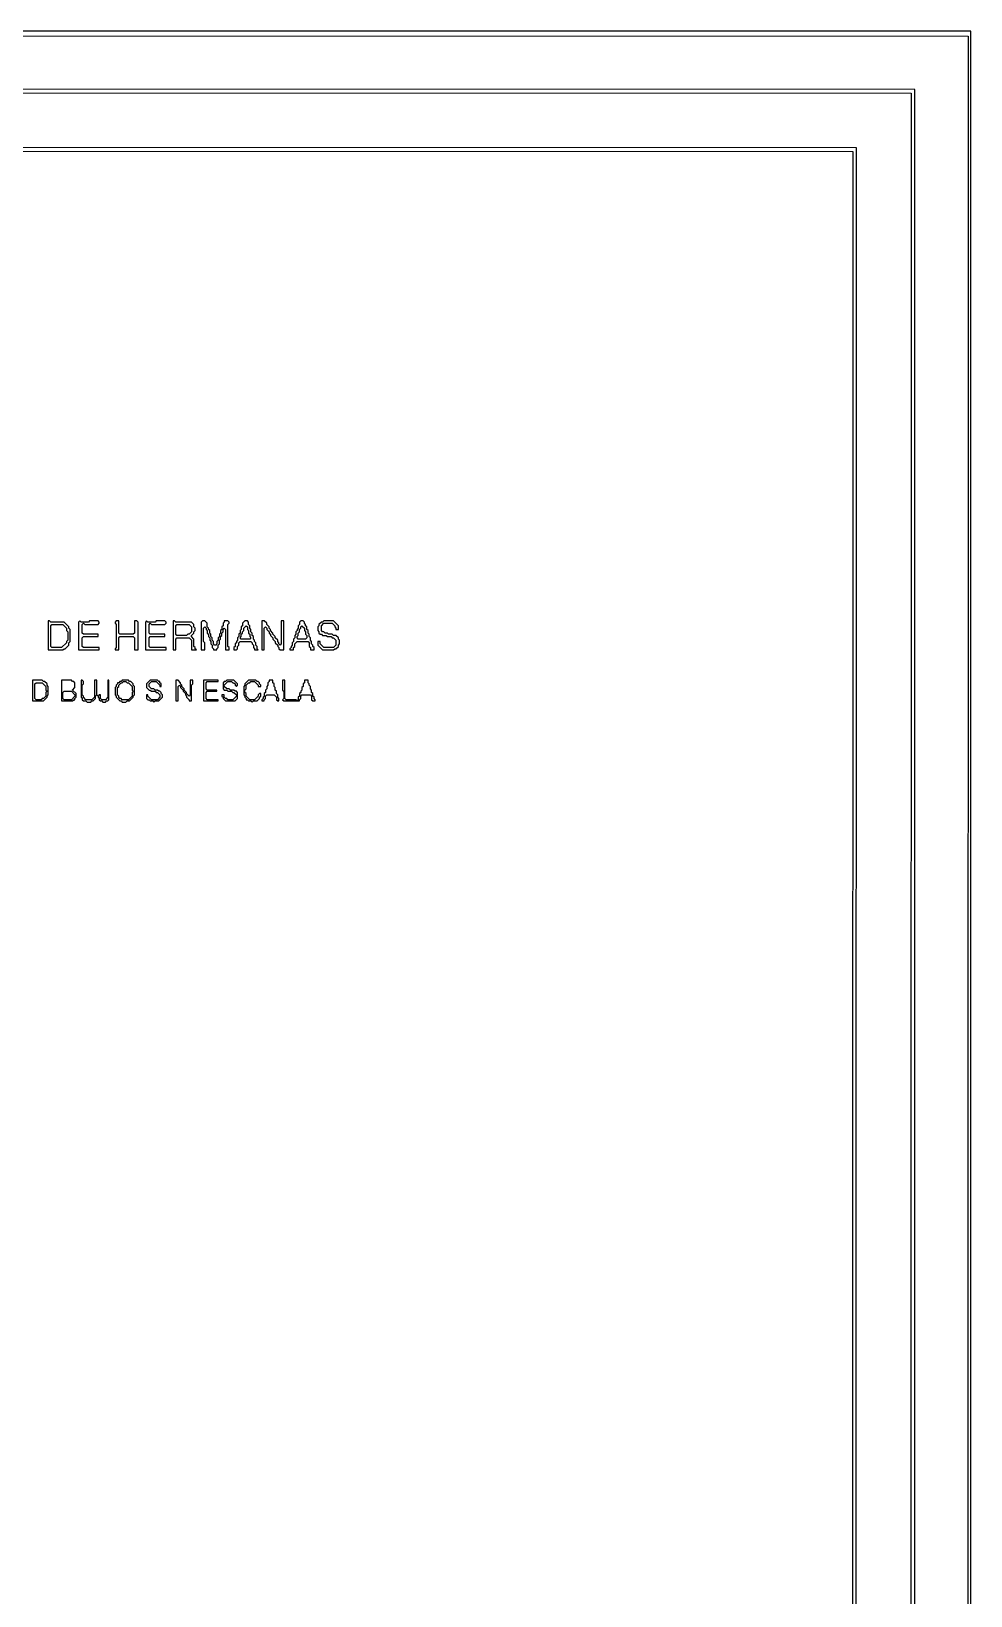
# Model space of a CAD drawing. Extents: x 17 to 323, y -435 to -5.
# Drawn here: x 245.3 to 322.7, y -133.7 to -4.7 of the extents above; entities that cross this region are included whole.
import ezdxf

# ---------------------------------------------------------------- set-up
doc = ezdxf.new("R2010")
doc.units = 0

msp = doc.modelspace()

# ---------------------------------------------------------------- linework, layer by layer
at = {"layer": 'CONTOURS'}
for p, q in [((322.7, -4.7), (17, -4.7)), ((17.3, -5), (322.5, -5.1)), ((322.5, -5.1), (322.4, -434.6)), ((322.7, -434.9), (322.7, -4.7)), ((318.1, -9.5), (21.6, -9.4)), ((21.9, -9.7), (317.8, -9.8)), ((317.8, -9.8), (317.7, -429.9)), ((318.1, -430.2), (318.1, -9.5)), ((313.3, -14.3), (26.4, -14.2)), ((26.7, -14.5), (313, -14.6)), ((313, -14.6), (312.9, -375)), ((313.2, -425.6), (313.3, -14.3)), ((246.7, -53.3), (246.7, -55.7)), ((246.8, -53.3), (246.7, -53.3)), ((246.9, -53.4), (246.8, -53.3)), ((248, -53.4), (246.9, -53.4)), ((246.9, -53.7), (247, -53.6)), ((246.9, -55.4), (246.9, -53.7)), ((247, -53.6), (247.9, -53.6)), ((247.9, -53.6), (248.2, -53.9)), ((248.4, -53.8), (248, -53.4)), ((248.2, -53.9), (248.2, -54.1)), ((248.2, -54.1), (248.3, -54.2)), ((248.4, -53.9), (248.4, -53.8)), ((248.5, -54), (248.4, -53.9)), ((248.5, -55), (248.5, -54)), ((249.3, -53.3), (249.2, -53.4)), ((249.2, -53.4), (249.2, -55.7)), ((249.4, -53.4), (249.3, -53.3)), ((250, -53.4), (249.4, -53.4)), ((249.5, -53.6), (249.6, -53.5)), ((249.5, -54.3), (249.5, -53.6)), ((249.6, -53.5), (249.7, -53.6)), ((249.7, -53.6), (250.8, -53.6)), ((250.1, -53.3), (250, -53.4)), ((250.8, -53.3), (250.1, -53.3)), ((250.9, -53.4), (250.8, -53.3)), ((250.8, -53.6), (250.9, -53.5)), ((250.9, -53.5), (250.9, -53.4)), ((252.3, -53.3), (252.2, -53.4)), ((252.2, -53.4), (252.2, -53.5)), ((252.2, -53.5), (252.3, -53.6)), ((252.5, -53.3), (252.3, -53.3)), ((252.3, -53.6), (252.3, -55.5)), ((252.5, -54.3), (252.5, -53.3)), ((254, -53.3), (253.8, -53.3)), ((253.8, -53.3), (253.8, -54.3)), ((254.1, -53.4), (254, -53.3)), ((254.1, -55.7), (254.1, -53.4)), ((254.8, -53.3), (254.7, -53.4)), ((254.7, -53.4), (254.7, -55.7)), ((254.9, -53.4), (254.8, -53.3)), ((255.5, -53.4), (254.9, -53.4)), ((255, -53.6), (255.1, -53.5)), ((255, -54.3), (255, -53.6)), ((255.1, -53.5), (255.2, -53.6)), ((255.2, -53.6), (256.3, -53.6)), ((255.6, -53.3), (255.5, -53.4)), ((256.3, -53.3), (255.6, -53.3)), ((256.4, -53.4), (256.3, -53.3)), ((256.3, -53.6), (256.4, -53.5)), ((256.4, -53.5), (256.4, -53.4)), ((257, -53.3), (257, -55.7)), ((257.1, -53.3), (257, -53.3)), ((257.2, -53.4), (257.1, -53.3)), ((258.5, -53.4), (257.2, -53.4)), ((257.2, -53.7), (257.3, -53.6)), ((257.2, -54.4), (257.2, -53.7)), ((257.3, -53.6), (258.3, -53.6)), ((258.3, -53.6), (258.5, -53.8)), ((258.7, -53.6), (258.5, -53.4)), ((258.5, -53.8), (258.5, -54.2)), ((258.7, -53.8), (258.7, -53.6)), ((258.8, -53.9), (258.7, -53.8)), ((258.7, -54.2), (258.8, -54.1)), ((258.8, -54.1), (258.8, -53.9)), ((259.4, -53.3), (259.3, -53.4)), ((259.3, -53.4), (259.3, -55.7)), ((259.6, -53.3), (259.4, -53.3)), ((259.5, -53.9), (259.6, -53.8)), ((259.5, -55), (259.5, -53.9)), ((259.8, -53.5), (259.6, -53.3)), ((259.6, -53.8), (259.7, -53.9)), ((259.7, -53.9), (259.7, -54)), ((259.7, -54), (259.8, -54.1)), ((259.8, -53.8), (259.8, -53.5)), ((259.9, -53.9), (259.8, -53.8)), ((259.8, -54.1), (259.8, -54.3)), ((259.9, -54), (259.9, -53.9)), ((260, -54.1), (259.9, -54)), ((260, -54.3), (260, -54.1)), ((261, -54), (260.9, -54.1)), ((260.9, -54.1), (260.9, -54.3)), ((261.1, -53.7), (261, -53.8)), ((261, -53.8), (261, -54)), ((261.2, -53.4), (261.1, -53.5)), ((261.1, -53.5), (261.1, -53.7)), ((261.1, -54), (261.2, -53.9)), ((261.1, -54.2), (261.1, -54)), ((261.5, -53.3), (261.2, -53.3)), ((261.2, -53.3), (261.2, -53.4)), ((261.2, -53.9), (261.3, -54)), ((261.3, -54), (261.3, -55.7)), ((261.6, -53.4), (261.5, -53.3)), ((261.5, -53.6), (261.6, -53.5)), ((261.5, -55.4), (261.5, -53.6)), ((261.6, -53.5), (261.6, -53.4)), ((262.6, -54), (262.5, -54.1)), ((262.5, -54.1), (262.5, -54.3)), ((262.7, -53.7), (262.6, -53.8)), ((262.6, -53.8), (262.6, -54)), ((262.9, -53.3), (262.7, -53.5)), ((262.7, -53.5), (262.7, -53.7)), ((262.7, -54.2), (262.8, -54.1)), ((262.8, -53.9), (263, -53.7)), ((262.8, -54.1), (262.8, -53.9)), ((263.1, -53.3), (262.9, -53.3)), ((263, -53.7), (263.1, -53.8)), ((263.2, -53.4), (263.1, -53.3)), ((263.1, -53.8), (263.1, -54)), ((263.1, -54), (263.2, -54.1)), ((263.2, -53.6), (263.2, -53.4)), ((263.3, -53.7), (263.2, -53.6)), ((263.2, -54.1), (263.2, -54.3)), ((263.3, -53.9), (263.3, -53.7)), ((263.4, -54), (263.3, -53.9)), ((263.4, -54.2), (263.4, -54)), ((264.3, -53.3), (264.3, -55.7)), ((264.5, -53.3), (264.3, -53.3)), ((264.7, -53.5), (264.5, -53.3)), ((264.5, -53.9), (264.6, -53.8)), ((264.5, -55.7), (264.5, -53.9)), ((264.6, -53.8), (264.7, -53.9)), ((264.7, -53.6), (264.7, -53.5)), ((264.9, -53.8), (264.7, -53.6)), ((264.7, -53.9), (264.7, -54)), ((264.7, -54), (264.9, -54.2)), ((264.9, -53.9), (264.9, -53.8)), ((265, -54), (264.9, -53.9)), ((265, -54.1), (265, -54)), ((265.2, -54.3), (265, -54.1)), ((266.1, -53.3), (265.9, -53.3)), ((265.9, -53.3), (265.9, -55.2)), ((266.1, -55.7), (266.1, -53.3)), ((267.2, -54.1), (267.1, -54.2)), ((267.3, -53.9), (267.2, -54)), ((267.2, -54), (267.2, -54.1)), ((267.4, -53.6), (267.3, -53.7)), ((267.3, -53.7), (267.3, -53.9)), ((267.5, -53.3), (267.4, -53.4)), ((267.4, -53.4), (267.4, -53.6)), ((267.4, -54), (267.5, -53.9)), ((267.4, -54.2), (267.4, -54)), ((267.7, -53.3), (267.5, -53.3)), ((267.5, -53.8), (267.6, -53.7)), ((267.5, -53.9), (267.5, -53.8)), ((267.6, -53.7), (267.8, -53.9)), ((267.8, -53.4), (267.7, -53.3)), ((267.8, -53.5), (267.8, -53.4)), ((267.9, -53.6), (267.8, -53.5)), ((267.8, -53.9), (267.8, -54.1)), ((267.8, -54.1), (267.9, -54.2)), ((267.9, -53.7), (267.9, -53.6)), ((268, -53.8), (267.9, -53.7)), ((268, -54), (268, -53.8)), ((268.1, -54.1), (268, -54)), ((268.1, -54.3), (268.1, -54.1)), ((269, -53.7), (268.9, -53.8)), ((268.9, -53.8), (268.9, -54.1)), ((268.9, -54.1), (269, -54.2)), ((269.2, -53.4), (269, -53.6)), ((269, -53.6), (269, -53.7)), ((269.3, -53.4), (269.2, -53.4)), ((269.2, -53.7), (269.4, -53.5)), ((269.2, -54.1), (269.2, -53.7)), ((269.3, -54.2), (269.2, -54.1)), ((269.4, -53.3), (269.3, -53.4)), ((270.2, -53.3), (269.4, -53.3)), ((269.4, -53.5), (270.1, -53.5)), ((270.1, -53.5), (270.3, -53.7)), ((270.6, -53.7), (270.2, -53.3)), ((270.3, -53.7), (270.3, -53.8)), ((270.3, -53.8), (270.4, -53.9)), ((270.4, -53.9), (270.4, -54)), ((270.4, -54), (270.6, -54)), ((270.6, -54), (270.6, -53.7)), ((247, -55.5), (246.9, -55.4)), ((248.2, -55.1), (247.8, -55.5)), ((248.1, -55.6), (248.4, -55.3)), ((248.3, -54.9), (248.2, -55)), ((248.2, -55), (248.2, -55.1)), ((248.3, -54.2), (248.3, -54.9)), ((248.4, -55.1), (248.5, -55)), ((248.4, -55.3), (248.4, -55.1)), ((249.6, -54.4), (249.5, -54.3)), ((249.5, -54.7), (249.6, -54.6)), ((249.5, -55.4), (249.5, -54.7)), ((249.6, -55.5), (249.5, -55.4)), ((250.8, -54.4), (249.6, -54.4)), ((249.6, -54.6), (250.8, -54.6)), ((250.8, -54.6), (250.8, -54.4)), ((252.6, -54.4), (252.5, -54.3)), ((252.5, -54.7), (252.6, -54.6)), ((252.5, -55.7), (252.5, -54.7)), ((253.7, -54.4), (252.6, -54.4)), ((252.6, -54.6), (253.7, -54.6)), ((253.8, -54.3), (253.7, -54.4)), ((253.7, -54.6), (253.8, -54.7)), ((253.8, -54.7), (253.8, -55.7)), ((255.1, -54.4), (255, -54.3)), ((255, -54.7), (255.1, -54.6)), ((255, -55.4), (255, -54.7)), ((255.1, -55.5), (255, -55.4)), ((256.3, -54.4), (255.1, -54.4)), ((255.1, -54.6), (256.3, -54.6)), ((256.3, -54.6), (256.3, -54.4)), ((257.3, -54.5), (257.2, -54.4)), ((257.2, -54.8), (257.3, -54.7)), ((257.2, -55.7), (257.2, -54.8)), ((258.1, -54.5), (257.3, -54.5)), ((257.3, -54.7), (258.3, -54.7)), ((258.2, -54.4), (258.1, -54.5)), ((258.3, -54.4), (258.2, -54.4)), ((258.5, -54.2), (258.3, -54.4)), ((258.3, -54.7), (258.5, -54.9)), ((258.5, -54.5), (258.7, -54.3)), ((258.5, -54.6), (258.5, -54.5)), ((258.7, -54.8), (258.5, -54.6)), ((258.5, -54.9), (258.5, -55.7)), ((258.7, -54.3), (258.7, -54.2)), ((258.7, -55.4), (258.7, -54.8)), ((258.8, -55.5), (258.7, -55.4)), ((259.6, -55.1), (259.5, -55)), ((259.6, -55.7), (259.6, -55.1)), ((259.8, -54.3), (259.9, -54.4)), ((259.9, -54.4), (259.9, -54.6)), ((259.9, -54.6), (260, -54.7)), ((260.1, -54.4), (260, -54.3)), ((260, -54.7), (260, -54.9)), ((260, -54.9), (260.1, -55)), ((260.1, -54.6), (260.1, -54.4)), ((260.2, -54.7), (260.1, -54.6)), ((260.1, -55), (260.1, -55.2)), ((260.1, -55.2), (260.2, -55.3)), ((260.2, -54.9), (260.2, -54.7)), ((260.3, -55), (260.2, -54.9)), ((260.2, -55.3), (260.2, -55.5)), ((260.3, -55.2), (260.3, -55)), ((260.4, -55.3), (260.3, -55.2)), ((260.5, -55.3), (260.4, -55.3)), ((260.6, -55.2), (260.5, -55.3)), ((260.7, -54.9), (260.6, -55)), ((260.6, -55), (260.6, -55.2)), ((260.8, -54.6), (260.7, -54.7)), ((260.7, -54.7), (260.7, -54.9)), ((260.7, -55.3), (260.8, -55.2)), ((260.7, -55.5), (260.7, -55.3)), ((260.9, -54.3), (260.8, -54.4)), ((260.8, -54.4), (260.8, -54.6)), ((260.8, -54.9), (260.9, -54.8)), ((260.8, -55.2), (260.8, -54.9)), ((260.9, -54.6), (261, -54.5)), ((260.9, -54.8), (260.9, -54.6)), ((261, -54.3), (261.1, -54.2)), ((261, -54.5), (261, -54.3)), ((261.6, -55.5), (261.5, -55.4)), ((262.1, -55.4), (262, -55.5)), ((262.2, -55.1), (262.1, -55.2)), ((262.1, -55.2), (262.1, -55.4)), ((262.3, -54.9), (262.2, -55)), ((262.2, -55), (262.2, -55.1)), ((262.4, -54.6), (262.3, -54.7)), ((262.3, -54.7), (262.3, -54.9)), ((262.3, -55.4), (262.4, -55.3)), ((262.3, -55.6), (262.3, -55.4)), ((262.5, -54.3), (262.4, -54.4)), ((262.4, -54.4), (262.4, -54.6)), ((262.4, -55.1), (262.5, -55)), ((262.4, -55.3), (262.4, -55.1)), ((262.5, -54.7), (262.6, -54.6)), ((262.6, -54.8), (262.5, -54.7)), ((262.5, -55), (263.4, -55)), ((262.6, -54.4), (262.7, -54.3)), ((262.6, -54.6), (262.6, -54.4)), ((263.3, -54.8), (262.6, -54.8)), ((262.7, -54.3), (262.7, -54.2)), ((263.2, -54.3), (263.3, -54.4)), ((263.3, -54.4), (263.3, -54.6)), ((263.3, -54.6), (263.4, -54.7)), ((263.4, -54.7), (263.3, -54.8)), ((263.5, -54.3), (263.4, -54.2)), ((263.4, -55), (263.5, -55.1)), ((263.5, -54.5), (263.5, -54.3)), ((263.6, -54.6), (263.5, -54.5)), ((263.5, -55.1), (263.5, -55.2)), ((263.5, -55.2), (263.6, -55.3)), ((263.6, -54.8), (263.6, -54.6)), ((263.7, -54.9), (263.6, -54.8)), ((263.6, -55.3), (263.6, -55.5)), ((263.7, -55), (263.7, -54.9)), ((263.8, -55.1), (263.7, -55)), ((263.8, -55.3), (263.8, -55.1)), ((263.9, -55.4), (263.8, -55.3)), ((263.9, -55.6), (263.9, -55.4)), ((264.9, -54.2), (264.9, -54.3)), ((264.9, -54.3), (265, -54.4)), ((265, -54.4), (265, -54.5)), ((265, -54.5), (265.2, -54.7)), ((265.2, -54.4), (265.2, -54.3)), ((265.4, -54.6), (265.2, -54.4)), ((265.2, -54.7), (265.2, -54.8)), ((265.2, -54.8), (265.4, -55)), ((265.4, -54.7), (265.4, -54.6)), ((265.6, -54.9), (265.4, -54.7)), ((265.4, -55), (265.4, -55.1)), ((265.4, -55.1), (265.6, -55.3)), ((265.6, -55), (265.6, -54.9)), ((265.7, -55.1), (265.6, -55)), ((265.6, -55.3), (265.6, -55.4)), ((265.6, -55.4), (265.7, -55.5)), ((265.7, -55.2), (265.7, -55.1)), ((265.8, -55.3), (265.7, -55.2)), ((265.9, -55.2), (265.8, -55.3)), ((266.8, -55.3), (266.7, -55.4)), ((266.7, -55.4), (266.7, -55.5)), ((266.9, -55), (266.8, -55.1)), ((266.8, -55.1), (266.8, -55.3)), ((267, -54.7), (266.9, -54.8)), ((266.9, -54.8), (266.9, -55)), ((266.9, -55.5), (267, -55.4)), ((267.1, -54.4), (267, -54.5)), ((267, -54.5), (267, -54.7)), ((267, -55.2), (267.2, -55)), ((267, -55.4), (267, -55.2)), ((267.1, -54.2), (267.1, -54.4)), ((267.2, -54.6), (267.3, -54.5)), ((267.2, -54.7), (267.2, -54.6)), ((267.3, -54.8), (267.2, -54.7)), ((267.2, -55), (268.1, -55)), ((267.3, -54.3), (267.4, -54.2)), ((267.3, -54.5), (267.3, -54.3)), ((267.9, -54.8), (267.3, -54.8)), ((267.9, -54.2), (267.9, -54.4)), ((267.9, -54.4), (268, -54.5)), ((268, -54.7), (267.9, -54.8)), ((268, -54.5), (268, -54.7)), ((268.2, -54.4), (268.1, -54.3)), ((268.1, -55), (268.2, -55.1)), ((268.2, -54.6), (268.2, -54.4)), ((268.3, -54.7), (268.2, -54.6)), ((268.2, -55.1), (268.2, -55.4)), ((268.2, -55.4), (268.3, -55.5)), ((268.3, -54.9), (268.3, -54.7)), ((268.4, -55), (268.3, -54.9)), ((268.4, -55.2), (268.4, -55)), ((268.5, -55.3), (268.4, -55.2)), ((268.5, -55.4), (268.5, -55.3)), ((268.6, -55.5), (268.5, -55.4)), ((269.1, -55), (268.9, -55)), ((268.9, -55), (268.9, -55.3)), ((268.9, -55.3), (269.3, -55.7)), ((269, -54.2), (269, -54.3)), ((269, -54.3), (269.1, -54.4)), ((269.1, -54.4), (269.2, -54.4)), ((269.1, -55.2), (269.1, -55)), ((269.4, -55.5), (269.1, -55.2)), ((269.2, -54.4), (269.3, -54.5)), ((269.4, -54.2), (269.3, -54.2)), ((269.3, -54.5), (269.6, -54.5)), ((269.5, -54.3), (269.4, -54.2)), ((269.7, -54.3), (269.5, -54.3)), ((269.6, -54.5), (269.7, -54.6)), ((269.8, -54.4), (269.7, -54.3)), ((269.7, -54.6), (270, -54.6)), ((270.1, -54.4), (269.8, -54.4)), ((270, -54.6), (270.1, -54.7)), ((270.2, -54.5), (270.1, -54.4)), ((270.1, -54.7), (270.2, -54.7)), ((270.4, -54.5), (270.2, -54.5)), ((270.2, -54.7), (270.4, -54.9)), ((270.4, -55.3), (270.2, -55.5)), ((270.6, -54.7), (270.4, -54.5)), ((270.4, -54.9), (270.4, -55.3)), ((270.4, -55.6), (270.6, -55.4)), ((270.6, -54.8), (270.6, -54.7)), ((270.7, -54.9), (270.6, -54.8)), ((270.6, -55.3), (270.7, -55.2)), ((270.6, -55.4), (270.6, -55.3)), ((270.7, -55.2), (270.7, -54.9)), ((246.7, -55.7), (247.9, -55.7)), ((247.8, -55.5), (247, -55.5)), ((247.9, -55.7), (248, -55.6)), ((248, -55.6), (248.1, -55.6)), ((249.2, -55.7), (250.9, -55.7)), ((250.9, -55.5), (249.6, -55.5)), ((250.9, -55.7), (250.9, -55.5)), ((252.3, -55.5), (252.2, -55.6)), ((252.2, -55.6), (252.2, -55.7)), ((252.2, -55.7), (252.5, -55.7)), ((253.8, -55.7), (254.1, -55.7)), ((254.7, -55.7), (256.4, -55.7)), ((256.4, -55.5), (255.1, -55.5)), ((256.4, -55.7), (256.4, -55.5)), ((257, -55.7), (257.2, -55.7)), ((258.5, -55.7), (258.9, -55.7)), ((258.8, -55.6), (258.8, -55.5)), ((258.9, -55.7), (258.8, -55.6)), ((259.3, -55.7), (259.6, -55.7)), ((260.2, -55.5), (260.3, -55.6)), ((260.3, -55.6), (260.3, -55.7)), ((260.3, -55.7), (260.6, -55.7)), ((260.6, -55.6), (260.7, -55.5)), ((260.6, -55.7), (260.6, -55.6)), ((261.3, -55.7), (261.6, -55.7)), ((261.6, -55.7), (261.6, -55.5)), ((262, -55.5), (262, -55.7)), ((262, -55.7), (262.2, -55.7)), ((262.2, -55.7), (262.3, -55.6)), ((263.6, -55.5), (263.7, -55.6)), ((263.7, -55.6), (263.7, -55.7)), ((263.7, -55.7), (264, -55.7)), ((264, -55.7), (263.9, -55.6)), ((264.3, -55.7), (264.5, -55.7)), ((265.7, -55.5), (265.7, -55.6)), ((265.7, -55.6), (265.8, -55.7)), ((265.8, -55.7), (266.1, -55.7)), ((266.7, -55.5), (266.6, -55.6)), ((266.6, -55.6), (266.6, -55.7)), ((266.6, -55.7), (266.9, -55.7)), ((266.9, -55.7), (266.9, -55.5)), ((268.3, -55.5), (268.3, -55.7)), ((268.3, -55.7), (268.6, -55.7)), ((268.6, -55.7), (268.6, -55.5)), ((269.3, -55.7), (270.2, -55.7)), ((270.2, -55.5), (269.4, -55.5)), ((270.2, -55.7), (270.3, -55.6)), ((270.3, -55.6), (270.4, -55.6)), ((245.4, -58.2), (245.4, -59.9)), ((246.2, -58.2), (245.4, -58.2)), ((245.6, -58.5), (245.7, -58.4)), ((245.6, -59.7), (245.6, -58.5)), ((245.7, -58.4), (246.2, -58.4)), ((246.3, -58.3), (246.2, -58.2)), ((246.2, -58.4), (246.5, -58.7)), ((246.4, -58.3), (246.3, -58.3)), ((246.6, -58.5), (246.4, -58.3)), ((246.5, -58.7), (246.5, -59)), ((246.5, -59), (246.6, -59.1)), ((246.6, -59.1), (246.5, -59.2)), ((246.5, -59.2), (246.5, -59.5)), ((246.6, -58.6), (246.6, -58.5)), ((246.7, -58.7), (246.6, -58.6)), ((246.7, -59.4), (246.7, -58.7)), ((247.8, -58.2), (247.8, -59.9)), ((248.6, -58.2), (247.8, -58.2)), ((247.9, -59.2), (248, -59.1)), ((247.9, -59.7), (247.9, -59.2)), ((248, -59.1), (248.6, -59.1)), ((248.7, -58.3), (248.6, -58.2)), ((248.6, -59.1), (248.9, -59.4)), ((248.8, -58.3), (248.7, -58.3)), ((248.7, -59), (248.9, -58.8)), ((249, -59.3), (248.7, -59)), ((248.9, -58.4), (248.8, -58.3)), ((248.9, -58.8), (248.9, -58.4)), ((249, -59.6), (249, -59.3)), ((249.4, -58.2), (249.4, -59.6)), ((249.5, -58.2), (249.4, -58.2)), ((249.6, -58.3), (249.5, -58.2)), ((249.5, -58.6), (249.6, -58.5)), ((249.5, -59.4), (249.5, -58.6)), ((249.6, -58.5), (249.6, -58.3)), ((250.7, -58.2), (250.5, -58.2)), ((250.5, -58.2), (250.5, -59.6)), ((250.7, -59.4), (250.7, -58.2)), ((251.7, -58.2), (251.6, -58.2)), ((251.6, -58.2), (251.6, -59.6)), ((251.7, -59.8), (251.7, -58.2)), ((252.3, -58.7), (252.2, -58.8)), ((252.2, -58.8), (252.2, -59.4)), ((252.4, -58.5), (252.3, -58.6)), ((252.3, -58.6), (252.3, -58.7)), ((252.5, -58.4), (252.4, -58.4)), ((252.4, -58.4), (252.4, -58.5)), ((252.4, -58.8), (252.5, -58.7)), ((252.4, -59.4), (252.4, -58.8)), ((252.6, -58.3), (252.5, -58.4)), ((252.5, -58.6), (252.7, -58.4)), ((252.5, -58.7), (252.5, -58.6)), ((252.7, -58.3), (252.6, -58.3)), ((252.8, -58.2), (252.7, -58.3)), ((252.7, -58.4), (252.8, -58.4)), ((253.3, -58.2), (252.8, -58.2)), ((252.8, -58.4), (252.9, -58.3)), ((252.9, -58.3), (253.1, -58.3)), ((253.1, -58.3), (253.2, -58.4)), ((253.2, -58.4), (253.3, -58.4)), ((253.4, -58.3), (253.3, -58.2)), ((253.3, -58.4), (253.6, -58.7)), ((253.5, -58.3), (253.4, -58.3)), ((253.7, -58.5), (253.5, -58.3)), ((253.6, -58.7), (253.6, -59)), ((253.6, -59), (253.7, -59.1)), ((253.7, -59.1), (253.6, -59.2)), ((253.6, -59.2), (253.6, -59.5)), ((253.7, -58.6), (253.7, -58.5)), ((253.8, -58.7), (253.7, -58.6)), ((253.8, -59.4), (253.8, -58.7)), ((255.1, -58.2), (254.8, -58.5)), ((254.8, -58.5), (254.8, -58.8)), ((254.8, -58.8), (255, -59)), ((255, -58.5), (255.2, -58.3)), ((255, -58.7), (255, -58.5)), ((255.2, -58.9), (255, -58.7)), ((255, -59), (255.1, -59)), ((255.7, -58.2), (255.1, -58.2)), ((255.1, -59), (255.2, -59.1)), ((255.2, -58.3), (255.6, -58.3)), ((255.4, -58.9), (255.2, -58.9)), ((255.2, -59.1), (255.5, -59.1)), ((255.5, -59), (255.4, -58.9)), ((255.7, -59), (255.5, -59)), ((255.5, -59.1), (255.6, -59.2)), ((255.6, -58.3), (255.9, -58.6)), ((255.6, -59.2), (255.7, -59.2)), ((255.8, -58.3), (255.7, -58.2)), ((255.8, -59.1), (255.7, -59)), ((255.7, -59.2), (255.9, -59.4)), ((255.9, -58.3), (255.8, -58.3)), ((255.9, -59.1), (255.8, -59.1)), ((255.9, -58.4), (255.9, -58.3)), ((256, -58.5), (255.9, -58.4)), ((255.9, -58.6), (255.9, -58.7)), ((255.9, -58.7), (256, -58.7)), ((256, -59.2), (255.9, -59.1)), ((256, -58.7), (256, -58.5)), ((256, -59.3), (256, -59.2)), ((256.1, -59.4), (256, -59.3)), ((257.2, -58.2), (257.2, -59.9)), ((257.4, -58.2), (257.2, -58.2)), ((257.6, -58.4), (257.4, -58.2)), ((257.4, -58.7), (257.5, -58.6)), ((257.4, -59.9), (257.4, -58.7)), ((257.5, -58.6), (257.6, -58.7)), ((257.6, -58.5), (257.6, -58.4)), ((257.7, -58.6), (257.6, -58.5)), ((257.6, -58.7), (257.6, -58.8)), ((257.6, -58.8), (257.8, -59)), ((257.7, -58.7), (257.7, -58.6)), ((257.9, -58.9), (257.7, -58.7)), ((257.8, -59), (257.8, -59.1)), ((257.8, -59.1), (258, -59.3)), ((257.9, -59), (257.9, -58.9)), ((258.1, -59.2), (257.9, -59)), ((258, -59.3), (258, -59.4)), ((258.1, -59.3), (258.1, -59.2)), ((258.3, -59.5), (258.1, -59.3)), ((258.6, -58.2), (258.4, -58.2)), ((258.4, -58.2), (258.4, -59.4)), ((258.5, -58.6), (258.6, -58.5)), ((258.5, -59.9), (258.5, -58.6)), ((258.6, -58.5), (258.6, -58.2)), ((259.5, -58.2), (259.5, -59.9)), ((260.7, -58.2), (259.5, -58.2)), ((259.7, -58.4), (259.8, -58.3)), ((259.7, -58.9), (259.7, -58.4)), ((259.8, -59), (259.7, -58.9)), ((259.7, -59.2), (259.8, -59.1)), ((259.7, -59.7), (259.7, -59.2)), ((259.8, -58.3), (260.7, -58.3)), ((260.6, -59), (259.8, -59)), ((259.8, -59.1), (260.6, -59.1)), ((260.6, -59.1), (260.6, -59)), ((260.7, -58.3), (260.7, -58.2)), ((261.2, -58.3), (261.1, -58.4)), ((261.1, -58.4), (261.1, -58.9)), ((261.1, -58.9), (261.2, -59)), ((261.3, -58.3), (261.2, -58.3)), ((261.2, -58.6), (261.5, -58.3)), ((261.2, -58.7), (261.2, -58.6)), ((261.4, -58.9), (261.2, -58.7)), ((261.2, -59), (261.4, -59)), ((261.4, -58.2), (261.3, -58.3)), ((262, -58.2), (261.4, -58.2)), ((261.6, -58.9), (261.4, -58.9)), ((261.4, -59), (261.5, -59.1)), ((261.5, -58.3), (261.8, -58.3)), ((261.5, -59.1), (261.8, -59.1)), ((261.7, -59), (261.6, -58.9)), ((262, -59), (261.7, -59)), ((261.8, -58.3), (261.9, -58.4)), ((261.8, -59.1), (261.9, -59.2)), ((261.9, -58.4), (262, -58.4)), ((261.9, -59.2), (262, -59.2)), ((262.3, -58.5), (262, -58.2)), ((262, -58.4), (262.1, -58.5)), ((262.1, -59.1), (262, -59)), ((262, -59.2), (262.2, -59.4)), ((262.1, -58.5), (262.1, -58.6)), ((262.1, -58.6), (262.2, -58.7)), ((262.2, -59.1), (262.1, -59.1)), ((262.2, -58.7), (262.3, -58.6)), ((262.3, -59.2), (262.2, -59.1)), ((262.3, -58.6), (262.3, -58.5)), ((262.3, -59.7), (262.3, -59.2)), ((262.9, -58.6), (262.8, -58.7)), ((262.8, -58.7), (262.8, -59.4)), ((263.2, -58.2), (262.9, -58.5)), ((262.9, -58.5), (262.9, -58.6)), ((262.9, -59), (263, -58.9)), ((262.9, -59.2), (262.9, -59)), ((263, -59.3), (262.9, -59.2)), ((263, -58.6), (263.2, -58.4)), ((263, -58.9), (263, -58.6)), ((263, -59.5), (263, -59.3)), ((263.8, -58.2), (263.2, -58.2)), ((263.2, -58.4), (263.3, -58.4)), ((263.3, -58.4), (263.4, -58.3)), ((263.4, -58.3), (263.7, -58.3)), ((263.7, -58.3), (264, -58.6)), ((263.9, -58.3), (263.8, -58.2)), ((264, -58.3), (263.9, -58.3)), ((264.1, -58.4), (264, -58.3)), ((264, -58.6), (264, -58.7)), ((264, -58.7), (264.2, -58.7)), ((264.1, -59.3), (264, -59.4)), ((264.1, -58.5), (264.1, -58.4)), ((264.2, -58.6), (264.1, -58.5)), ((264.2, -59.3), (264.1, -59.3)), ((264.2, -58.7), (264.2, -58.6)), ((264.2, -59.5), (264.2, -59.3)), ((264.6, -59.2), (264.5, -59.3)), ((264.5, -59.3), (264.5, -59.5)), ((264.7, -58.9), (264.6, -59)), ((264.6, -59), (264.6, -59.2)), ((264.8, -58.6), (264.7, -58.7)), ((264.7, -58.7), (264.7, -58.9)), ((264.9, -58.3), (264.8, -58.4)), ((264.8, -58.4), (264.8, -58.6)), ((264.9, -58.2), (264.9, -58.3)), ((265.2, -58.2), (264.9, -58.2)), ((265.2, -58.4), (265.2, -58.2)), ((265.3, -58.5), (265.2, -58.4)), ((265.3, -58.7), (265.3, -58.5)), ((265.4, -58.8), (265.3, -58.7)), ((265.4, -59), (265.4, -58.8)), ((265.5, -59.1), (265.4, -59)), ((265.5, -59.3), (265.5, -59.1)), ((265.6, -59.4), (265.5, -59.3)), ((266, -58.2), (266, -59)), ((266.2, -58.2), (266, -58.2)), ((266, -59), (266.1, -59.1)), ((266.1, -59.1), (266.1, -59.7)), ((266.2, -59.7), (266.2, -58.2)), ((267.5, -59.2), (267.4, -59.3)), ((267.4, -59.3), (267.4, -59.5)), ((267.6, -59), (267.5, -59.1)), ((267.5, -59.1), (267.5, -59.2)), ((267.7, -58.7), (267.6, -58.8)), ((267.6, -58.8), (267.6, -59)), ((267.8, -58.4), (267.7, -58.5)), ((267.7, -58.5), (267.7, -58.7)), ((268.1, -58.2), (267.8, -58.2)), ((267.8, -58.2), (267.8, -58.4)), ((268.1, -58.4), (268.1, -58.2)), ((268.2, -58.5), (268.1, -58.4)), ((268.2, -58.6), (268.2, -58.5)), ((268.3, -58.7), (268.2, -58.6)), ((268.3, -58.9), (268.3, -58.7)), ((268.4, -59), (268.3, -58.9)), ((268.4, -59.2), (268.4, -59)), ((268.5, -59.3), (268.4, -59.2)), ((268.5, -59.5), (268.5, -59.3)), ((245.4, -59.9), (246.3, -59.9)), ((245.7, -59.8), (245.6, -59.7)), ((246.1, -59.8), (245.7, -59.8)), ((246.2, -59.7), (246.1, -59.8)), ((246.3, -59.7), (246.2, -59.7)), ((246.5, -59.5), (246.3, -59.7)), ((246.3, -59.9), (246.6, -59.6)), ((246.6, -59.5), (246.7, -59.4)), ((246.6, -59.6), (246.6, -59.5)), ((247.8, -59.9), (248.7, -59.9)), ((248, -59.8), (247.9, -59.7)), ((248.6, -59.8), (248, -59.8)), ((248.9, -59.5), (248.6, -59.8)), ((248.7, -59.9), (248.8, -59.8)), ((248.8, -59.8), (248.9, -59.8)), ((248.9, -59.4), (248.9, -59.5)), ((248.9, -59.7), (249, -59.6)), ((248.9, -59.8), (248.9, -59.7)), ((249.4, -59.6), (249.5, -59.7)), ((249.6, -59.5), (249.5, -59.4)), ((249.5, -59.7), (249.5, -59.8)), ((249.5, -59.8), (249.6, -59.9)), ((249.6, -59.6), (249.6, -59.5)), ((249.8, -59.8), (249.6, -59.6)), ((249.6, -59.9), (249.8, -59.9)), ((250.3, -59.8), (249.8, -59.8)), ((249.8, -59.9), (249.9, -60)), ((249.9, -60), (250.2, -60)), ((250.2, -60), (250.3, -59.9)), ((250.5, -59.6), (250.3, -59.8)), ((250.3, -59.9), (250.4, -59.9)), ((250.4, -59.9), (250.6, -59.7)), ((250.6, -59.5), (250.7, -59.4)), ((250.6, -59.7), (250.6, -59.5)), ((250.7, -59.4), (250.8, -59.5)), ((250.8, -59.5), (250.7, -59.4)), ((250.9, -59.4), (250.8, -59.5)), ((250.8, -59.5), (250.8, -59.6)), ((250.8, -59.6), (250.9, -59.7)), ((251, -59.4), (250.9, -59.4)), ((250.9, -59.7), (250.9, -59.8)), ((250.9, -59.8), (251, -59.9)), ((251, -59.7), (251, -59.4)), ((251.1, -59.8), (251, -59.7)), ((251, -59.9), (251.1, -59.9)), ((251.4, -59.8), (251.1, -59.8)), ((251.1, -59.9), (251.2, -60)), ((251.2, -60), (251.4, -60)), ((251.6, -59.6), (251.4, -59.8)), ((251.4, -60), (251.5, -59.9)), ((251.5, -59.9), (251.6, -59.9)), ((251.6, -59.9), (251.7, -59.8)), ((252.2, -59.4), (252.3, -59.5)), ((252.3, -59.5), (252.3, -59.6)), ((252.3, -59.6), (252.6, -59.9)), ((252.5, -59.5), (252.4, -59.4)), ((252.5, -59.6), (252.5, -59.5)), ((252.6, -59.7), (252.5, -59.6)), ((252.7, -59.7), (252.6, -59.7)), ((252.6, -59.9), (252.7, -59.9)), ((252.8, -59.8), (252.7, -59.7)), ((252.7, -59.9), (252.8, -60)), ((253.3, -59.8), (252.8, -59.8)), ((252.8, -60), (253.1, -60)), ((253.1, -60), (253.2, -59.9)), ((253.2, -59.9), (253.4, -59.9)), ((253.6, -59.5), (253.3, -59.8)), ((253.4, -59.9), (253.7, -59.6)), ((253.7, -59.5), (253.8, -59.4)), ((253.7, -59.6), (253.7, -59.5)), ((254.9, -59.4), (254.8, -59.4)), ((254.8, -59.4), (254.8, -59.7)), ((254.8, -59.7), (254.9, -59.8)), ((254.9, -59.5), (254.9, -59.4)), ((255.2, -59.8), (254.9, -59.5)), ((254.9, -59.8), (255, -59.8)), ((255, -59.8), (255.1, -59.9)), ((255.1, -59.9), (255.3, -59.9)), ((255.7, -59.8), (255.2, -59.8)), ((255.3, -59.9), (255.4, -60)), ((255.4, -60), (255.5, -59.9)), ((255.5, -59.9), (255.8, -59.9)), ((255.9, -59.6), (255.7, -59.8)), ((255.8, -59.9), (256.1, -59.6)), ((255.9, -59.4), (255.9, -59.6)), ((256.1, -59.6), (256.1, -59.4)), ((257.2, -59.9), (257.4, -59.9)), ((258, -59.4), (258.1, -59.5)), ((258.1, -59.5), (258.1, -59.6)), ((258.1, -59.6), (258.3, -59.8)), ((258.4, -59.4), (258.3, -59.5)), ((258.3, -59.8), (258.3, -59.9)), ((258.3, -59.9), (258.5, -59.9)), ((259.5, -59.9), (260.7, -59.9)), ((259.8, -59.8), (259.7, -59.7)), ((260.7, -59.8), (259.8, -59.8)), ((260.7, -59.9), (260.7, -59.8)), ((261.2, -59.4), (261, -59.4)), ((261, -59.4), (261, -59.5)), ((261, -59.5), (261.1, -59.6)), ((261.1, -59.6), (261.1, -59.7)), ((261.1, -59.7), (261.3, -59.9)), ((261.2, -59.6), (261.2, -59.4)), ((261.3, -59.7), (261.2, -59.6)), ((261.4, -59.7), (261.3, -59.7)), ((261.3, -59.9), (262.1, -59.9)), ((261.5, -59.8), (261.4, -59.7)), ((261.9, -59.8), (261.5, -59.8)), ((262.2, -59.5), (261.9, -59.8)), ((262.1, -59.9), (262.3, -59.7)), ((262.2, -59.4), (262.2, -59.5)), ((262.8, -59.4), (262.9, -59.5)), ((262.9, -59.5), (262.9, -59.6)), ((262.9, -59.6), (263, -59.7)), ((263.3, -59.8), (263, -59.5)), ((263, -59.7), (263, -59.8)), ((263, -59.8), (263.1, -59.8)), ((263.1, -59.8), (263.2, -59.9)), ((263.2, -59.9), (263.4, -59.9)), ((263.7, -59.8), (263.3, -59.8)), ((263.4, -59.9), (263.5, -60)), ((263.5, -60), (263.6, -59.9)), ((263.6, -59.9), (263.9, -59.9)), ((264, -59.5), (263.7, -59.8)), ((263.9, -59.9), (264.1, -59.7)), ((264, -59.4), (264, -59.5)), ((264.1, -59.6), (264.2, -59.5)), ((264.1, -59.7), (264.1, -59.6)), ((264.4, -59.7), (264.3, -59.8)), ((264.3, -59.8), (264.3, -59.9)), ((264.3, -59.9), (264.5, -59.9)), ((264.5, -59.5), (264.4, -59.6)), ((264.4, -59.6), (264.4, -59.7)), ((264.5, -59.8), (264.6, -59.7)), ((264.5, -59.9), (264.5, -59.8)), ((264.6, -59.5), (264.7, -59.4)), ((264.6, -59.7), (264.6, -59.5)), ((264.7, -59.4), (265.3, -59.4)), ((265.3, -59.4), (265.5, -59.6)), ((265.5, -59.6), (265.5, -59.8)), ((265.5, -59.8), (265.6, -59.9)), ((265.6, -59.6), (265.6, -59.4)), ((265.7, -59.7), (265.6, -59.6)), ((265.6, -59.9), (265.7, -59.9)), ((265.7, -59.9), (265.7, -59.7)), ((266.1, -59.7), (266, -59.8)), ((266, -59.8), (266.1, -59.9)), ((266.1, -59.9), (267.4, -59.9)), ((266.3, -59.8), (266.2, -59.7)), ((267.1, -59.8), (266.3, -59.8)), ((267.2, -59.9), (267.1, -59.8)), ((267.3, -59.8), (267.2, -59.9)), ((267.4, -59.5), (267.3, -59.6)), ((267.3, -59.6), (267.3, -59.8)), ((267.4, -59.8), (267.5, -59.7)), ((267.4, -59.9), (267.4, -59.8)), ((267.5, -59.5), (267.6, -59.4)), ((267.5, -59.7), (267.5, -59.5)), ((267.6, -59.4), (268.3, -59.4)), ((268.3, -59.4), (268.4, -59.5)), ((268.4, -59.5), (268.4, -59.8)), ((268.4, -59.8), (268.5, -59.9)), ((268.6, -59.6), (268.5, -59.5)), ((268.5, -59.9), (268.7, -59.9)), ((268.6, -59.7), (268.6, -59.6)), ((268.7, -59.8), (268.6, -59.7)), ((268.7, -59.9), (268.7, -59.8))]:
    msp.add_line(p, q, dxfattribs=at)

doc.saveas('drawing.dxf')
